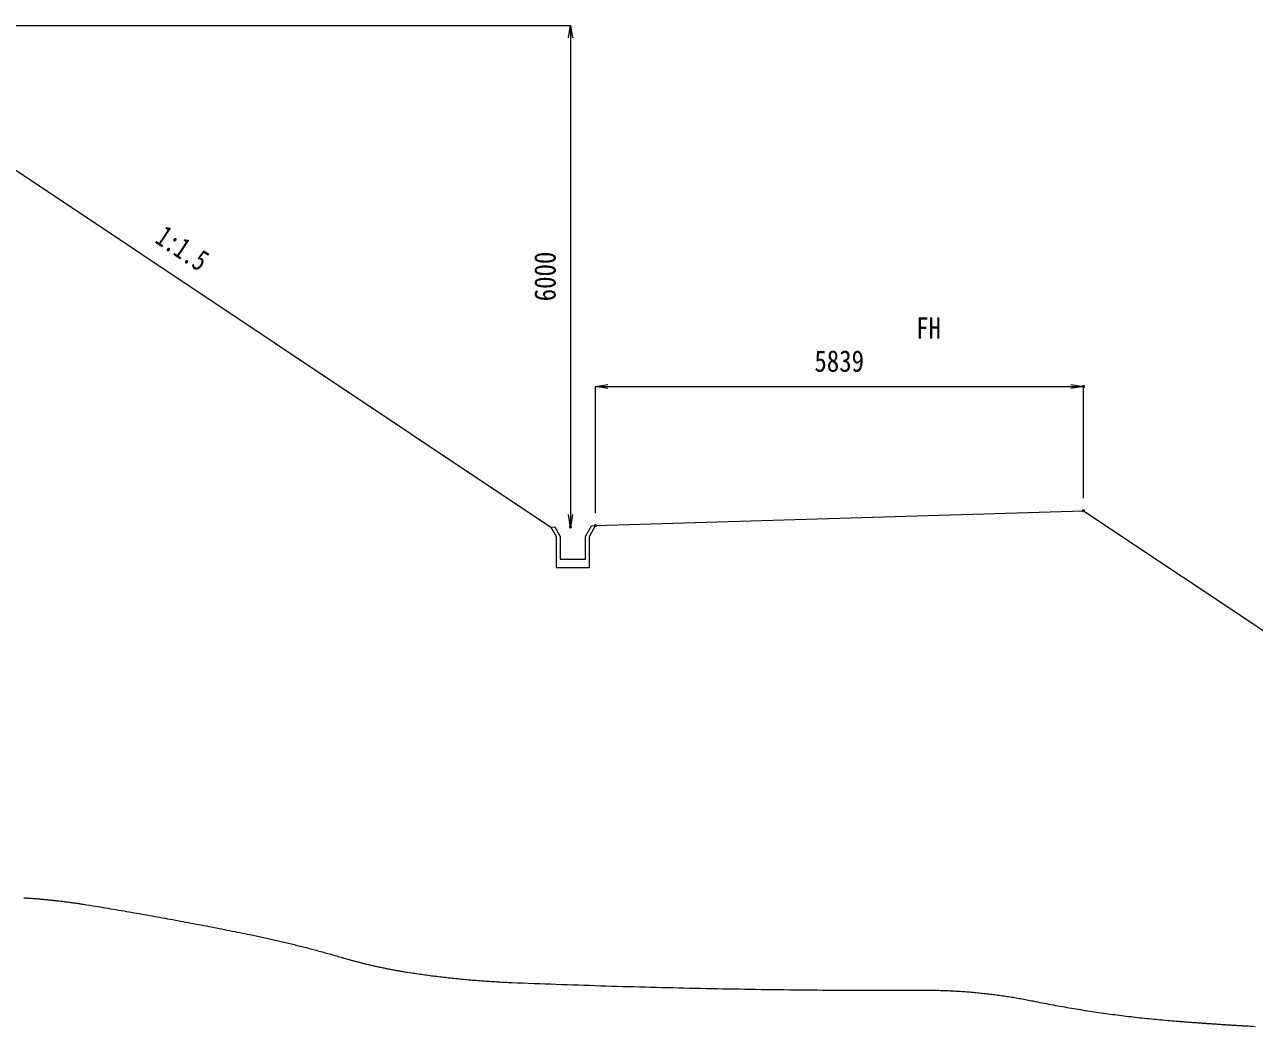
# Model space of a CAD drawing. Units: millimetres, scale not verified. Extents: x -42050 to 42050, y -32200 to 29700.
# Drawn here: x 12621 to 27336, y -18787 to -6803 of the extents above; entities that cross this region are included whole.
import ezdxf
from ezdxf.enums import TextEntityAlignment as Align

# ---------------------------------------------------------------- set-up
doc = ezdxf.new("R2010")
doc.units = ezdxf.units.MM
doc.header["$LTSCALE"] = 100
doc.header["$PDMODE"] = 32
doc.header["$PDSIZE"] = 20
for name, color, linetype, lineweight in [('0-0_0', 7, 'Continuous', 18), ('0-6_D-BGD', 7, 'Continuous', 18), ('0-A_D-STR', 1, 'Continuous', 18), ('0-B_D-STR-STR8', 8, 'Continuous', 18), ('0-C_D-STR-STRB', 4, 'Continuous', 18), ('0-D_D-STR-DIM', 7, 'Continuous', 18), ('0-F_D-STR-HTXT', 7, 'Continuous', 18)]:
    doc.layers.add(name, color=color, linetype=linetype, lineweight=lineweight)
doc.layers.add('0-1_DEFPOINTS', color=7, linetype='Continuous')
doc.layers.add('0-E_D-STR-TXT', color=7, linetype='Continuous')
doc.styles.add('ＭＳ ゴシック', font='')
doc.styles.get('ＭＳ ゴシック').set_extended_font_data('MS Gothic')

# ---------------------------------------------------------------- blocks, each defined once
blk = doc.blocks.new('open_arrow_20')
at = {"layer": '0-0_0'}
blk.add_line((0, 0), (-0.5, 0), dxfattribs=at)
blk.add_lwpolyline([(-3.75, 0.625), (0, 0), (-3.75, -0.625)], dxfattribs=at)
blk = doc.blocks.new('D111')
at = {"layer": '0-1_DEFPOINTS'}
for p in [(33670.2, 9283.73), (33670.2, 8540.84), (30750.48, 8451.61)]:
    blk.add_point(p, dxfattribs=at)
at = {"layer": '0-D_D-STR-DIM'}
for p, q in [((30750.48, 8526.61), (30750.48, 9283.73)), ((30760.48, 9283.73), (33660.2, 9283.73)), ((33670.2, 8615.84), (33670.2, 9283.73))]:
    blk.add_line(p, q, dxfattribs=at)
at = {"layer": '0-D_D-STR-DIM', "xscale": 20, "yscale": 20, "rotation": 180}
blk.add_blockref('open_arrow_20', (30750.48, 9283.73), dxfattribs=at)
at = {"layer": '0-D_D-STR-DIM', "xscale": 20, "yscale": 20}
blk.add_blockref('open_arrow_20', (33670.2, 9283.73), dxfattribs=at)
at = {"layer": '0-D_D-STR-DIM', "style": 'ＭＳ ゴシック', "width": 0.85}
blk.add_text('5839', height=128.3, dxfattribs=at).set_placement((32060.45, 9333.73), align=Align.BOTTOM_LEFT)
blk = doc.blocks.new('D88')
at = {"layer": '0-1_DEFPOINTS'}
for p in [(25984.49, 11443.48), (30601.14, 8443.48)]:
    blk.add_point(p, dxfattribs=at)
at = {"layer": '0-D_D-STR-DIM'}
for p, q in [((26059.49, 11443.48), (30601.14, 11443.48)), ((30601.14, 11433.48), (30601.14, 8453.48))]:
    blk.add_line(p, q, dxfattribs=at)
at = {"layer": '0-D_D-STR-DIM', "xscale": 20, "yscale": 20}
for p, rotation in [((30601.14, 11443.48), 90), ((30601.14, 8443.48), 270)]:
    blk.add_blockref('open_arrow_20', p, dxfattribs=dict(at, rotation=rotation))
at = {"layer": '0-D_D-STR-DIM', "style": 'ＭＳ ゴシック', "width": 0.85}
blk.add_text('6000', height=128.3, rotation=90, dxfattribs=at).set_placement((30551.14, 9793.59), align=Align.BOTTOM_LEFT)

msp = doc.modelspace()

# ---------------------------------------------------------------- linework, layer by layer
at = {"layer": '0-6_D-BGD'}
for points in [[(12610.3, -17247.8), (12622.8, -17248.6), (12635.4, -17249.4), (12647.9, -17250.2), (12660.5, -17251.1), (12673, -17251.9), (12685.6, -17252.8), (12698.1, -17253.7), (12710.7, -17254.7), (12723.2, -17255.6)], [(12723.2, -17255.6), (12735.8, -17256.6), (12748.3, -17257.6), (12760.8, -17258.6), (12773.4, -17259.6), (12785.9, -17260.7), (12798.5, -17261.7), (12811, -17262.8), (12823.5, -17263.9), (12836, -17265.1), (12848.6, -17266.2), (12861.1, -17267.4), (12873.6, -17268.6), (12886.1, -17269.8), (12898.7, -17271), (12911.2, -17272.3), (12923.7, -17273.6), (12936.2, -17274.9), (12948.7, -17276.2), (12961.2, -17277.5), (12973.7, -17278.9), (12986.2, -17280.3), (12998.7, -17281.7), (13011.2, -17283.1), (13023.7, -17284.5), (13036.2, -17286), (13048.7, -17287.4), (13061.2, -17288.9), (13073.7, -17290.5), (13086.2, -17292), (13098.7, -17293.6), (13111.1, -17295.1), (13123.6, -17296.7), (13136.1, -17298.4), (13148.6, -17300), (13161, -17301.7), (13173.5, -17303.3), (13186, -17305), (13198.4, -17306.8), (13210.9, -17308.5)], [(13210.9, -17308.5), (13223.3, -17310.3), (13235.8, -17312), (13248.2, -17313.8), (13260.7, -17315.7), (13273.1, -17317.5), (13285.6, -17319.4), (13298, -17321.2), (13310.5, -17323.1), (13322.9, -17325.1), (13335.3, -17327), (13347.7, -17329), (13360.2, -17331), (13403.6, -17338), (13434.6, -17343.1), (13465.6, -17348.1), (13496.6, -17353.2), (13527.6, -17358.3), (13558.6, -17363.5), (13589.6, -17368.6), (13620.6, -17373.8), (13651.6, -17379), (13682.6, -17384.2), (13713.6, -17389.5), (13744.5, -17394.7), (13775.5, -17400), (13806.5, -17405.3), (13837.5, -17410.6), (13868.4, -17416), (13899.4, -17421.3), (13930.3, -17426.7), (13961.3, -17432.1), (13992.2, -17437.5), (14023.2, -17443), (14054.1, -17448.4), (14085.1, -17453.9), (14116, -17459.4), (14146.9, -17464.9), (14177.9, -17470.5), (14208.8, -17476)], [(14208.8, -17476), (14239.7, -17481.6), (14270.6, -17487.2), (14301.6, -17492.8), (14332.5, -17498.5), (14363.4, -17504.1), (14394.3, -17509.8), (14425.2, -17515.5), (14456.1, -17521.2), (14487, -17527), (14517.9, -17532.7), (14548.7, -17538.5), (14579.6, -17544.3), (14610.5, -17550.1), (14641.4, -17556), (14672.3, -17561.8), (14703.1, -17567.7), (14734, -17573.6), (14764.8, -17579.5), (14795.7, -17585.5), (14826.5, -17591.4), (14857.4, -17597.4), (14888.2, -17603.4), (14919.1, -17609.4), (14949.9, -17615.5), (14980.7, -17621.5), (15011.6, -17627.6), (15042.4, -17633.7), (15073.2, -17639.8), (15104, -17646), (15134.8, -17652.1), (15165.7, -17658.3), (15196.5, -17664.5), (15227.3, -17670.7), (15258.1, -17677), (15288.8, -17683.2), (15337.3, -17693.1), (15355.1, -17696.8), (15372.8, -17700.5), (15390.5, -17704.2)], [(15390.5, -17704.2), (15408.2, -17707.9), (15425.9, -17711.7), (15443.6, -17715.4), (15461.2, -17719.2), (15478.9, -17723.1), (15496.6, -17726.9), (15514.3, -17730.8), (15531.9, -17734.7), (15549.6, -17738.6), (15567.2, -17742.5), (15584.9, -17746.5), (15602.5, -17750.5), (15620.1, -17754.5), (15637.8, -17758.5), (15655.4, -17762.6), (15673, -17766.7), (15690.6, -17770.8), (15708.2, -17774.9), (15725.8, -17779.1), (15743.4, -17783.2), (15761, -17787.4), (15778.6, -17791.7), (15796.2, -17795.9), (15813.8, -17800.2), (15831.3, -17804.5), (15848.9, -17808.8), (15866.5, -17813.1), (15884, -17817.5), (15901.6, -17821.9), (15919.1, -17826.3), (15936.6, -17830.8), (15954.2, -17835.2), (15971.7, -17839.7), (15989.2, -17844.2), (16006.7, -17848.7), (16024.2, -17853.3), (16041.7, -17857.9), (16059.2, -17862.5), (16076.7, -17867.1)], [(16076.7, -17867.1), (16094.2, -17871.8), (16111.6, -17876.4), (16129.1, -17881.1), (16146.6, -17885.9), (16164, -17890.6), (16181.5, -17895.4), (16198.9, -17900.2), (16216.3, -17905), (16233.8, -17909.8), (16251.2, -17914.7), (16268.6, -17919.5), (16286, -17924.5), (16303.4, -17929.4), (16320.8, -17934.3), (16338.2, -17939.3), (16355.6, -17944.3), (16372.9, -17949.3), (16390.3, -17954.4), (16407.7, -17959.5), (16425, -17964.6), (16436.6, -17968), (16448.2, -17971.3), (16459.8, -17974.7), (16471.5, -17978), (16483.1, -17981.3), (16494.7, -17984.6), (16506.4, -17987.9), (16518, -17991.1), (16529.7, -17994.3), (16541.3, -17997.5), (16553, -18000.7), (16564.7, -18003.8), (16576.3, -18007), (16588, -18010), (16599.7, -18013.1), (16611.4, -18016.2), (16623.1, -18019.2), (16634.8, -18022.2), (16646.5, -18025.2)], [(16646.5, -18025.2), (16658.3, -18028.1), (16670, -18031.1), (16681.7, -18034), (16693.5, -18036.9), (16705.2, -18039.7), (16717, -18042.6), (16728.7, -18045.4), (16740.5, -18048.2), (16752.2, -18050.9), (16764, -18053.7), (16775.8, -18056.4), (16787.6, -18059.1), (16799.4, -18061.7), (16811.2, -18064.4), (16823, -18067), (16834.8, -18069.6), (16846.6, -18072.2), (16858.4, -18074.7), (16870.2, -18077.3), (16882, -18079.8), (16893.9, -18082.3), (16905.7, -18084.7), (16917.5, -18087.2), (16929.4, -18089.6), (16941.2, -18091.9), (16953.1, -18094.3), (16964.9, -18096.6), (16976.8, -18099), (16988.7, -18101.3), (17000.6, -18103.5), (17012.4, -18105.8), (17024.3, -18108), (17036.2, -18110.2), (17048.1, -18112.3), (17060, -18114.5), (17071.9, -18116.6), (17083.8, -18118.7), (17095.7, -18120.8), (17107.6, -18122.8)], [(17107.6, -18122.8), (17119.5, -18124.9), (17131.5, -18126.9), (17143.4, -18128.8), (17155.3, -18130.8), (17167.2, -18132.7), (17187.5, -18136), (17207.7, -18139.2), (17227.9, -18142.3), (17248.2, -18145.4), (17268.4, -18148.5), (17288.7, -18151.6), (17308.9, -18154.6), (17329.2, -18157.5), (17349.5, -18160.4), (17369.8, -18163.3), (17390, -18166.2), (17410.3, -18169), (17430.6, -18171.8), (17450.9, -18174.5), (17471.2, -18177.2), (17491.5, -18179.9), (17511.9, -18182.5), (17532.2, -18185.1), (17552.5, -18187.6), (17572.8, -18190.1), (17593.2, -18192.6), (17613.5, -18195), (17633.8, -18197.4), (17654.2, -18199.7), (17674.5, -18202.1), (17694.9, -18204.3), (17715.3, -18206.6), (17735.6, -18208.8), (17756, -18210.9), (17776.4, -18213.1), (17796.7, -18215.1), (17817.1, -18217.2), (17837.5, -18219.2), (17857.9, -18221.2)], [(17857.9, -18221.2), (17878.3, -18223.1), (17898.7, -18225), (17919.1, -18226.8), (17939.5, -18228.6), (17959.9, -18230.4), (17980.3, -18232.1), (18000.7, -18233.8), (18021.1, -18235.5), (18041.5, -18237.1), (18062, -18238.7), (18082.4, -18240.2), (18102.8, -18241.8), (18123.2, -18243.2), (18143.7, -18244.6), (18164.1, -18246), (18184.6, -18247.4), (18205, -18248.7), (18225.4, -18250), (18245.9, -18251.2), (18266.3, -18252.4), (18286.8, -18253.6), (18307.2, -18254.7), (18327.7, -18255.8), (18348.1, -18256.8), (18368.6, -18257.8), (18389.1, -18258.8), (18409.5, -18259.7), (18430, -18260.6), (18450.4, -18261.4), (18516.9, -18264.1), (18583.3, -18266.7), (18649.7, -18269.3), (18716.1, -18271.9), (18782.5, -18274.4), (18848.9, -18276.9), (18915.3, -18279.3), (18981.7, -18281.7), (19048.2, -18284.1), (19114.6, -18286.4)], [(19114.6, -18286.4), (19181, -18288.7), (19247.4, -18290.9), (19313.8, -18293.1), (19380.3, -18295.3), (19446.7, -18297.5), (19513.1, -18299.5), (19579.5, -18301.6), (19646, -18303.6), (19712.4, -18305.6), (19778.8, -18307.5), (19845.3, -18309.4), (19911.7, -18311.3), (19978.1, -18313.1), (20044.6, -18314.9), (20111, -18316.6), (20177.5, -18318.3), (20243.9, -18320), (20310.3, -18321.6), (20376.8, -18323.2), (20443.2, -18324.8), (20509.7, -18326.3), (20576.1, -18327.8), (20642.5, -18329.2), (20709, -18330.6), (20775.4, -18332), (20841.9, -18333.3), (20908.3, -18334.6), (20974.8, -18335.8), (21041.2, -18337), (21107.7, -18338.2), (21174.1, -18339.3), (21240.6, -18340.4), (21307, -18341.5), (21373.5, -18342.5), (21439.9, -18343.4), (21506.4, -18344.4), (21572.8, -18345.3), (21639.3, -18346.1), (21705.8, -18346.9)], [(21705.8, -18346.9), (21772.2, -18347.7), (21838.7, -18348.5), (21905.1, -18349.2), (21971.6, -18349.8), (22038, -18350.5), (22104.5, -18351), (22170.9, -18351.6), (22237.4, -18352.1), (22303.9, -18352.6), (22370.3, -18353), (22436.8, -18353.4), (22503.2, -18353.8), (22569.7, -18354.1), (22636.2, -18354.3), (22645.9, -18354.4), (22655.6, -18354.4), (22665.3, -18354.5), (22675.1, -18354.5), (22684.8, -18354.5), (22694.5, -18354.5), (22704.2, -18354.6), (22713.9, -18354.6), (22723.7, -18354.6), (22733.4, -18354.6), (22743.1, -18354.6), (22752.8, -18354.7), (22762.6, -18354.7), (22772.3, -18354.7), (22782, -18354.7), (22791.7, -18354.7), (22801.5, -18354.7), (22811.2, -18354.7), (22820.9, -18354.7), (22830.6, -18354.7), (22840.3, -18354.7), (22850.1, -18354.7), (22859.8, -18354.7), (22869.5, -18354.7), (22879.2, -18354.7)], [(22879.2, -18354.7), (22889, -18354.7), (22898.7, -18354.7), (22908.4, -18354.6), (22918.1, -18354.6), (22927.9, -18354.6), (22937.6, -18354.6), (22947.3, -18354.6), (22957, -18354.5), (22966.7, -18354.5), (22976.5, -18354.5), (22986.2, -18354.5), (22995.9, -18354.4), (23005.6, -18354.4), (23015.4, -18354.3), (23025.1, -18354.3), (23034.8, -18354.3), (23044.5, -18354.2), (23054.3, -18354.2), (23064, -18354.1), (23073.7, -18354.1), (23083.4, -18354), (23093.1, -18354), (23102.9, -18353.9), (23112.6, -18353.9), (23122.3, -18353.8), (23132, -18353.8), (23141.8, -18353.7), (23151.5, -18353.6), (23161.2, -18353.6), (23170.9, -18353.5), (23180.6, -18353.4), (23190.4, -18353.4), (23200.1, -18353.3), (23209.8, -18353.2), (23219.5, -18353.1), (23229.3, -18353), (23239, -18353), (23253.1, -18352.8), (23257.4, -18352.8)], [(23257.4, -18352.8), (23261.8, -18352.8), (23266.1, -18352.7), (23270.5, -18352.7), (23274.8, -18352.7), (23279.2, -18352.7), (23283.5, -18352.6), (23287.9, -18352.6), (23292.3, -18352.6), (23296.6, -18352.6), (23301, -18352.6), (23305.3, -18352.6), (23309.7, -18352.5), (23314, -18352.5), (23318.4, -18352.5), (23322.7, -18352.5), (23327.1, -18352.5), (23333.6, -18352.5), (23335.8, -18352.5), (23340.1, -18352.5), (23344.5, -18352.5), (23348.9, -18352.5), (23353.2, -18352.5), (23357.6, -18352.5), (23361.9, -18352.6), (23366.3, -18352.6), (23370.6, -18352.6), (23375, -18352.6), (23379.3, -18352.6), (23383.7, -18352.6), (23388, -18352.7), (23392.4, -18352.7), (23396.8, -18352.7), (23401.1, -18352.7), (23405.5, -18352.8), (23409.8, -18352.8), (23414.2, -18352.8), (23418.5, -18352.9), (23422.9, -18352.9), (23427.2, -18353)], [(23427.2, -18353), (23431.6, -18353), (23435.9, -18353), (23440.3, -18353.1), (23444.6, -18353.1), (23449, -18353.2), (23453.4, -18353.2), (23457.7, -18353.3), (23462.1, -18353.4), (23466.4, -18353.4), (23470.8, -18353.5), (23475.1, -18353.5), (23479.5, -18353.6), (23483.8, -18353.7), (23488.2, -18353.7), (23492.5, -18353.8), (23496.9, -18353.9), (23501.2, -18354), (23505.6, -18354), (23510, -18354.1), (23514.3, -18354.2), (23518.7, -18354.3), (23541.6, -18354.7), (23560.2, -18355.2), (23578.8, -18355.7), (23597.4, -18356.2), (23616, -18356.8), (23634.6, -18357.5), (23653.2, -18358.2), (23671.8, -18358.9), (23690.4, -18359.8), (23709, -18360.6), (23727.6, -18361.6), (23746.1, -18362.5), (23764.7, -18363.6), (23783.3, -18364.6), (23801.9, -18365.8), (23820.4, -18367), (23839, -18368.2), (23857.6, -18369.5)], [(23857.6, -18369.5), (23876.1, -18370.8), (23894.7, -18372.2), (23913.2, -18373.7), (23931.8, -18375.2), (23950.3, -18376.8), (23968.9, -18378.4), (23987.4, -18380.1), (24005.9, -18381.8), (24024.5, -18383.6), (24043, -18385.4), (24061.5, -18387.3), (24080, -18389.2), (24098.5, -18391.2), (24117, -18393.2), (24135.5, -18395.3), (24154, -18397.5), (24172.4, -18399.7), (24190.9, -18401.9), (24209.4, -18404.2), (24227.8, -18406.6), (24246.3, -18409), (24264.7, -18411.4), (24283.2, -18414), (24301.6, -18416.5), (24320, -18419.2), (24338.4, -18421.8), (24356.8, -18424.6), (24375.2, -18427.3), (24393.6, -18430.2), (24412, -18433.1), (24430.4, -18436), (24448.8, -18439), (24467.1, -18442), (24485.5, -18445.1), (24503.8, -18448.3), (24522.1, -18451.5), (24540.4, -18454.8), (24558.8, -18458.1), (24577.1, -18461.4)], [(24577.1, -18461.4), (24595.4, -18464.8), (24613.6, -18468.3), (24631.9, -18471.8), (24650.2, -18475.4), (24668.4, -18479), (24686.7, -18482.7), (24713.7, -18488.2), (24740.7, -18493.6), (24767.7, -18498.9), (24794.8, -18504.2), (24821.9, -18509.5), (24848.9, -18514.7), (24876, -18519.8), (24903.1, -18524.9), (24930.2, -18529.9), (24957.3, -18534.9), (24984.4, -18539.9), (25011.5, -18544.7), (25038.7, -18549.6), (25065.8, -18554.3), (25093, -18559.1), (25120.2, -18563.7), (25147.3, -18568.4), (25174.5, -18572.9), (25201.7, -18577.4), (25228.9, -18581.9), (25256.1, -18586.3), (25283.3, -18590.7), (25310.6, -18595), (25337.8, -18599.2), (25365, -18603.4), (25392.3, -18607.6), (25419.5, -18611.6), (25446.8, -18615.7), (25474.1, -18619.7), (25501.4, -18623.6), (25528.6, -18627.5), (25555.9, -18631.3), (25583.2, -18635.1)], [(25583.2, -18635.1), (25610.6, -18638.8), (25637.9, -18642.5), (25665.2, -18646.1), (25692.5, -18649.7), (25719.9, -18653.2), (25747.2, -18656.6), (25774.6, -18660), (25801.9, -18663.4), (25829.3, -18666.7), (25856.7, -18669.9), (25884, -18673.1), (25911.4, -18676.3), (25938.8, -18679.3), (25966.2, -18682.4), (25993.6, -18685.4), (26021, -18688.3), (26048.4, -18691.2), (26075.9, -18694), (26103.3, -18696.8), (26130.7, -18699.5), (26158.1, -18702.1), (26185.6, -18704.7), (26213, -18707.3), (26240.5, -18709.8), (26267.9, -18712.3), (26295.4, -18714.7), (26322.9, -18717), (26350.3, -18719.3), (26377.8, -18721.5), (26405.3, -18723.7), (26418, -18724.7), (26430.7, -18725.7), (26443.4, -18726.7), (26456.2, -18727.7), (26468.9, -18728.7), (26481.6, -18729.6), (26494.3, -18730.6), (26507, -18731.6), (26519.8, -18732.5)], [(26519.8, -18732.5), (26532.5, -18733.5), (26545.2, -18734.5), (26557.9, -18735.4), (26570.7, -18736.4), (26583.4, -18737.3), (26596.1, -18738.2), (26608.8, -18739.2), (26621.6, -18740.1), (26634.3, -18741), (26647, -18742), (26659.7, -18742.9), (26672.5, -18743.8), (26685.2, -18744.7), (26697.9, -18745.6), (26710.6, -18746.5), (26723.4, -18747.4), (26736.1, -18748.3), (26748.8, -18749.2), (26761.6, -18750.1), (26774.3, -18751), (26787, -18751.9), (26799.7, -18752.8), (26812.5, -18753.6), (26825.2, -18754.5), (26837.9, -18755.4), (26850.7, -18756.2), (26863.4, -18757.1), (26876.1, -18757.9), (26888.9, -18758.8), (26901.6, -18759.6), (26914.3, -18760.5), (26927, -18761.3), (26939.8, -18762.2), (26952.5, -18763), (26965.2, -18763.8), (26978, -18764.6), (26990.7, -18765.5), (27003.4, -18766.3), (27016.2, -18767.1)], [(27016.2, -18767.1), (27028.9, -18767.9), (27041.6, -18768.7), (27054.4, -18769.5), (27067.1, -18770.3), (27079.8, -18771.1), (27092.6, -18771.9), (27105.3, -18772.6), (27118.1, -18773.4), (27130.8, -18774.2), (27143.5, -18775), (27156.3, -18775.7), (27169, -18776.5), (27181.7, -18777.3), (27194.5, -18778), (27207.2, -18778.8), (27234.4, -18780.4), (27261.5, -18781.9), (27288.7, -18783.5), (27315.8, -18785.1), (27343, -18786.7)]]:
    msp.add_lwpolyline(points, dxfattribs=at)
at = {"layer": '0-A_D-STR'}
for p, q in [((9919, -6813), (18919, -12813)), ((25290.4, -12618.3), (33364.2, -18000.9))]:
    msp.add_line(p, q, dxfattribs=at)
at = {"layer": '0-B_D-STR-STR8'}
msp.add_line((19451, -12796.8), (25290.4, -12618.3), dxfattribs=at)
at = {"layer": '0-C_D-STR-STRB'}
for p, q in [((19403.2, -12798.2), (19451, -12796.8)), ((18919, -12813), (18965.2, -12811.6))]:
    msp.add_line(p, q, dxfattribs=at)
for points in [[(18919, -12813), (18981, -12926.6), (18981, -13296.8), (19380.1, -13296.8), (19380.1, -12926.6), (19451, -12796.8)], [(18965.2, -12811.6), (19028, -12926.6), (19028, -13199.5), (19333.1, -13199.5), (19333.1, -12926.6), (19403.2, -12798.2)]]:
    msp.add_lwpolyline(points, dxfattribs=at)

# ---------------------------------------------------------------- block references
at = {"layer": '0-D_D-STR-DIM', "xscale": 2, "yscale": 2}
for name in ['D88', 'D111']:
    msp.add_blockref(name, (-42050, -29700), dxfattribs=at)

# ---------------------------------------------------------------- texts
at = {"layer": '0-E_D-STR-TXT', "style": 'ＭＳ ゴシック', "width": 0.75}
msp.add_text('1:1.5', height=256.6, rotation=326.31, dxfattribs=at).set_placement((14124.3, -9466.4), align=Align.BOTTOM_LEFT)
at = {"layer": '0-F_D-STR-HTXT', "style": 'ＭＳ ゴシック', "width": 0.85}
msp.add_text('FH', height=256.6, dxfattribs=at).set_placement((23288.2, -10637.5), align=Align.BOTTOM_LEFT)

doc.saveas('drawing.dxf')
